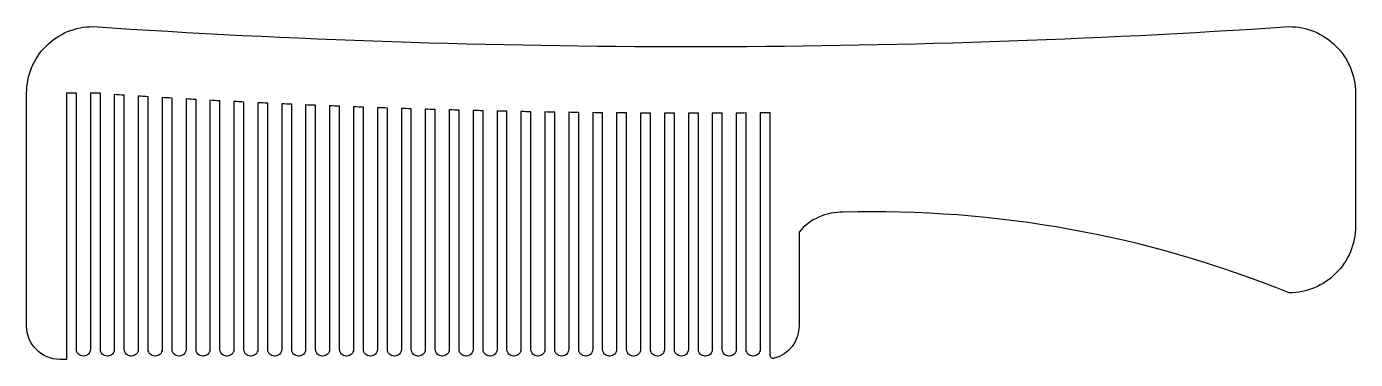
# Model space of a CAD drawing. Extents: x 16.711 to 16.911, y 9.24 to 9.29.
import ezdxf

# ---------------------------------------------------------------- set-up
doc = ezdxf.new("R2010")
doc.units = 0
doc.header["$MEASUREMENT"] = 0
doc.layers.add('ACES', color=2, linetype='CONTINUOUS')

msp = doc.modelspace()

# ---------------------------------------------------------------- linework, layer by layer
at = {"layer": 'ACES'}
msp.add_lwpolyline([(16.77294, 9.27763, -0.000278), (16.77144, 9.27767), (16.77144, 9.24158, -0.414214), (16.77044, 9.24058), (16.77034, 9.24058, -0.414214), (16.76934, 9.24158), (16.76934, 9.27774, -0.000278), (16.76784, 9.27778), (16.76784, 9.24158, -0.414214), (16.76684, 9.24058), (16.76674, 9.24058, -0.414214), (16.76574, 9.24158), (16.76574, 9.27785, -0.000278), (16.76424, 9.2779), (16.76424, 9.24158, -0.414214), (16.76324, 9.24058), (16.76314, 9.24058, -0.414214), (16.76214, 9.24158), (16.76214, 9.27798, -0.000278), (16.76064, 9.27803), (16.76064, 9.24158, -0.414214), (16.75964, 9.24058), (16.75954, 9.24058, -0.414214), (16.75854, 9.24158), (16.75854, 9.27812, -0.000278), (16.75704, 9.27818), (16.75704, 9.24158, -0.414214), (16.75604, 9.24058), (16.75594, 9.24058, -0.414214), (16.75494, 9.24158), (16.75494, 9.27826, -0.000278), (16.75344, 9.27832), (16.75344, 9.24158, -0.414214), (16.75244, 9.24058), (16.75234, 9.24058, -0.414214), (16.75134, 9.24158), (16.75134, 9.27842, -0.000278), (16.74984, 9.27848), (16.74984, 9.24158, -0.414214), (16.74884, 9.24058), (16.74874, 9.24058, -0.414214), (16.74774, 9.24158), (16.74774, 9.27858, -0.000278), (16.74624, 9.27865), (16.74624, 9.24158, -0.414214), (16.74524, 9.24058), (16.74514, 9.24058, -0.414214), (16.74414, 9.24158), (16.74414, 9.27876, -0.000278), (16.74264, 9.27883), (16.74264, 9.24158, -0.414214), (16.74164, 9.24058), (16.74154, 9.24058, -0.414214), (16.74054, 9.24158), (16.74054, 9.27894, -0.000278), (16.73904, 9.27902), (16.73904, 9.24158, -0.414214), (16.73804, 9.24058), (16.73794, 9.24058, -0.414214), (16.73694, 9.24158), (16.73694, 9.27913, -0.000278), (16.73544, 9.27922), (16.73544, 9.24158, -0.414214), (16.73444, 9.24058), (16.73434, 9.24058, -0.414214), (16.73334, 9.24158), (16.73334, 9.27934, -0.000278), (16.73184, 9.27943), (16.73184, 9.24158, -0.414214), (16.73084, 9.24058), (16.73074, 9.24058, -0.414214), (16.72974, 9.24158), (16.72974, 9.27955, -0.000278), (16.72824, 9.27964), (16.72824, 9.24158, -0.414214), (16.72724, 9.24058), (16.72714, 9.24058, -0.414214), (16.72614, 9.24158), (16.72614, 9.27977, -0.000278), (16.72464, 9.27987), (16.72464, 9.24158, -0.414214), (16.72364, 9.24058), (16.72354, 9.24058, -0.414214), (16.72254, 9.24158), (16.72254, 9.28009), (16.72104, 9.28009), (16.72104, 9.24158, -0.414214), (16.72004, 9.24058), (16.71994, 9.24058, -0.414214), (16.71894, 9.24158), (16.71894, 9.28009), (16.71744, 9.28009), (16.71744, 9.24009), (16.71644, 9.24009, -0.414214), (16.71144, 9.24509), (16.71144, 9.28009, -0.414214), (16.72144, 9.29009, 0.033333), (16.90144, 9.29009, -0.414214), (16.91144, 9.28009), (16.91144, 9.26009, -0.414214), (16.90144, 9.25009, 0.103558), (16.83435, 9.26219, 0.232609), (16.82769, 9.25919), (16.82769, 9.24509, -0.340888), (16.82396, 9.24025, -0.491549), (16.82334, 9.24073), (16.82334, 9.27713, -0.000277), (16.82184, 9.27712), (16.82184, 9.24158, -0.414214), (16.82084, 9.24058), (16.82074, 9.24058, -0.414214), (16.81974, 9.24158), (16.81974, 9.27711, -0.000277), (16.81824, 9.2771), (16.81824, 9.24158, -0.414214), (16.81724, 9.24058), (16.81714, 9.24058, -0.414214), (16.81614, 9.24158), (16.81614, 9.27709, -0.000277), (16.81464, 9.27708), (16.81464, 9.24158, -0.414214), (16.81364, 9.24058), (16.81354, 9.24058, -0.414214), (16.81254, 9.24158), (16.81254, 9.27708, -0.000277), (16.81104, 9.27708), (16.81104, 9.24158, -0.414214), (16.81004, 9.24058), (16.80994, 9.24058, -0.414214), (16.80894, 9.24158), (16.80894, 9.27708, -0.000277), (16.80744, 9.27709), (16.80744, 9.24158, -0.414214), (16.80644, 9.24058), (16.80634, 9.24058, -0.414214), (16.80534, 9.24158), (16.80534, 9.27709, -0.000277), (16.80384, 9.2771), (16.80384, 9.24158, -0.414214), (16.80284, 9.24058), (16.80274, 9.24058, -0.414214), (16.80174, 9.24158), (16.80174, 9.27711, -0.000277), (16.80024, 9.27713), (16.80024, 9.24158, -0.414214), (16.79924, 9.24058), (16.79914, 9.24058, -0.414214), (16.79814, 9.24158), (16.79814, 9.27715, -0.000277), (16.79664, 9.27716), (16.79664, 9.24158, -0.414214), (16.79564, 9.24058), (16.79554, 9.24058, -0.414214), (16.79454, 9.24158), (16.79454, 9.27719, -0.000277), (16.79304, 9.27721), (16.79304, 9.24158, -0.414214), (16.79204, 9.24058), (16.79194, 9.24058, -0.414214), (16.79094, 9.24158), (16.79094, 9.27724, -0.000278), (16.78944, 9.27726), (16.78944, 9.24158, -0.414214), (16.78844, 9.24058), (16.78834, 9.24058, -0.414214), (16.78734, 9.24158), (16.78734, 9.27729, -0.000278), (16.78584, 9.27732), (16.78584, 9.24158, -0.414214), (16.78484, 9.24058), (16.78474, 9.24058, -0.414214), (16.78374, 9.24158), (16.78374, 9.27736, -0.000278), (16.78224, 9.2774), (16.78224, 9.24158, -0.414214), (16.78124, 9.24058), (16.78114, 9.24058, -0.414214), (16.78014, 9.24158), (16.78014, 9.27744, -0.000278), (16.77864, 9.27748), (16.77864, 9.24158, -0.414214), (16.77764, 9.24058), (16.77754, 9.24058, -0.414214), (16.77654, 9.24158), (16.77654, 9.27753, -0.000278), (16.77504, 9.27757), (16.77504, 9.24158, -0.414214), (16.77404, 9.24058), (16.77394, 9.24058, -0.414214), (16.77294, 9.24158)], format="xyb", close=True, dxfattribs=at)

doc.saveas('drawing.dxf')
